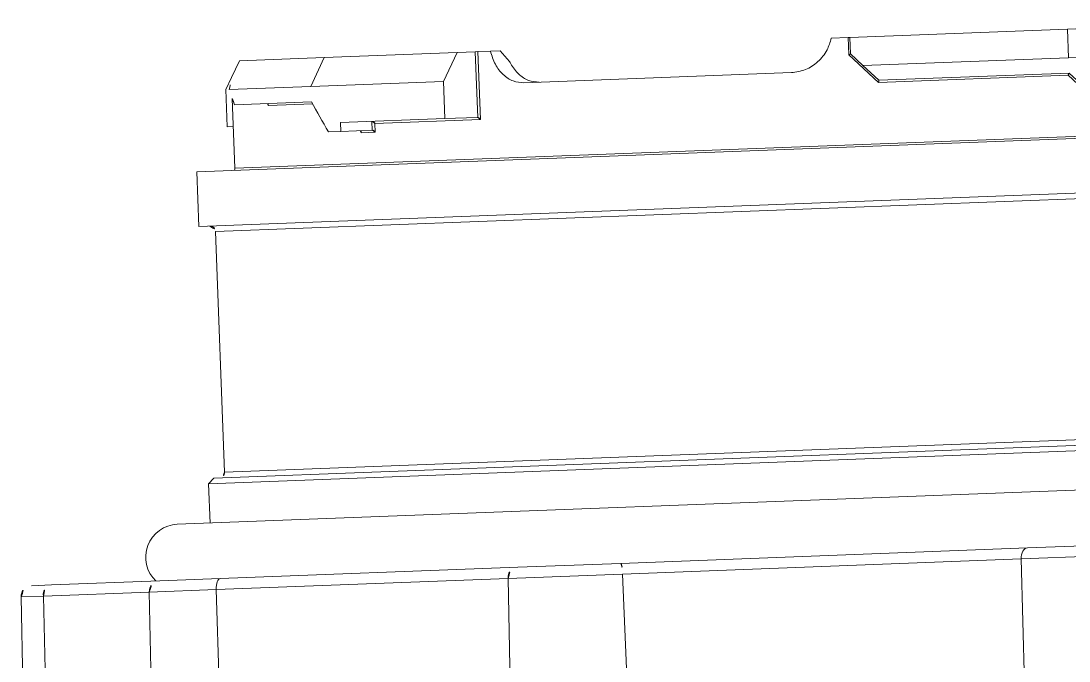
# Model space of a CAD drawing. Header units: metres. Extents: x 1956498 to 1957612, y 2277909 to 2278547.
# Drawn here: x 1956882.2722 to 1956882.368, y 2278040.0321 to 2278040.0905 of the extents above; entities that cross this region are included whole.
import ezdxf

# ---------------------------------------------------------------- set-up
doc = ezdxf.new("R2010")
doc.units = ezdxf.units.M
doc.layers.add('UBS_400_DETAIL POSTE HTA TOOLKIT UBS', color=7, linetype='Continuous')

# ---------------------------------------------------------------- blocks, each defined once
blk = doc.blocks.new('HSI 150 D3.58 PROFIL')
at = {"color": 3, "linetype": 'Continuous', "lineweight": 15}
for p, q in [((-1.017, 86.551), (-37.017, 85.922)), ((-37.017, 85.922), (-37.017, 83.887)), ((-38, 83.09), (-38, 84.922)), ((-37.017, 83.887), (-1.017, 84.387)), ((-37.017, 83.887), (-37.017, 74.199)), ((-38, 73.2), (-38, 83.09)), ((-1.017, 74.828), (-37.017, 74.199)), ((-37.017, 74.199), (-37.017, 68.068)), ((-38, 67.68), (-38, 73.2)), ((-43.1, 71.405), (-43.1, -94.595)), ((-70.197, 68.405), (-75.197, 68.405)), ((-75.197, -91.595), (-75.197, 68.405)), ((-70.197, -51.595), (-70.197, 68.405)), ((-46.697, 68.405), (-47.197, 67.905)), ((-43.1, 68.405), (-46.697, 68.405)), ((-46.697, 68.405), (-46.697, -91.595)), ((-37.017, 68.068), (-1.017, 68.312)), ((-37.017, 68.068), (-37.017, 41.388)), ((-47.197, -91.095), (-47.197, 67.905)), ((-38, 40.466), (-38, 67.68)), ((-47.697, 66.905), (-69.697, 66.905)), ((-69.697, 66.905), (-69.697, -50.845)), ((-47.697, -90.095), (-47.697, 66.905)), ((-82.599, 65.459), (-83.696, 64.893)), ((-79.197, 65.459), (-82.599, 65.459)), ((-82.599, 65.147), (-82.599, 57.687)), ((-79.197, 64.905), (-79.197, 65.459)), ((-85.197, 64.117), (-83.697, 64.892)), ((-75.397, 64.905), (-81.778, 64.905)), ((-81.197, 64.728), (-81.197, 57.687)), ((-75.397, -88.095), (-75.397, 64.905)), ((-85.197, 56.388), (-85.197, 64.117)), ((-80.997, 61.631), (-80.997, 57.587)), ((-82.599, 57.687), (-85.197, 56.388)), ((-82.599, 57.687), (-82.599, 45.559)), ((-85.197, 44.217), (-85.197, 56.388)), ((-78.397, 56.245), (-78.397, 55.107)), ((-78.397, 55.107), (-79.197, 55.107)), ((-79.197, 55.107), (-79.197, 45.559)), ((-78.397, 52.243), (-78.397, 55.107)), ((-78.197, 53.259), (-78.197, 51.966)), ((-79.196, 52.232), (-78.396, 52.232)), ((-78.997, 51.966), (-78.997, 42.317)), ((-78.197, 51.966), (-78.997, 51.966)), ((-78.396, 52.232), (-78.397, 52.243)), ((-82.599, 45.559), (-85.197, 44.217)), ((-79.197, 45.559), (-82.599, 45.559)), ((-79.197, 42.605), (-79.197, 45.559)), ((-85.197, 42.558), (-85.197, 44.217)), ((-85.197, 42.558), (-79.19, 42.558)), ((-85.197, 42.317), (-85.197, 42.558)), ((-85.197, 41.17), (-85.197, 42.317)), ((-78.997, 42.317), (-85.197, 42.317)), ((-79.19, 42.558), (-79.197, 42.605)), ((-37.017, 41.388), (-1.017, 41.967)), ((-37.017, 41.388), (-37.017, 30.904)), ((-85.197, 40.269), (-85.197, 41.17)), ((-85.197, 40.269), (-84.197, 39.45)), ((-38, 31.029), (-38, 40.466)), ((-82.197, 38.232), (-82.197, 13.763)), ((-38, -6.146), (-38, 31.029)), ((-37.017, 30.904), (-37.017, -5.542)), ((-37.017, 30.904), (-1.017, 30.825)), ((-85.197, 8.453), (-85.197, 9.993)), ((-85.197, 8.453), (-83.614, 8.453)), ((-85.197, 8.305), (-85.197, 8.453)), ((-85.197, 8.305), (-83.697, 8.305)), ((-85.197, -11.595), (-85.197, 8.305)), ((-83.697, 8.305), (-82.599, 7.207)), ((-83.614, 8.453), (-80.997, 5.842)), ((-82.599, 7.207), (-82.599, -11.595)), ((-82.599, 7.207), (-81.197, 5.805)), ((-81.197, 5.805), (-81.197, -11.595)), ((-80.997, 5.842), (-80.997, -11.512)), ((-37.017, -5.542), (-1.017, -5.162)), ((-37.017, -5.542), (-37.017, -17.648)), ((-38, -17.044), (-38, -6.146)), ((-85.197, -11.595), (-82.599, -11.595)), ((-85.197, -31.495), (-85.197, -11.595)), ((-82.599, -11.595), (-82.599, -31.495)), ((-81.197, -11.595), (-78.397, -14.395)), ((-80.997, -11.512), (-78.197, -14.305))]:
    blk.add_line(p, q, dxfattribs=at)
at = {"color": 3, "linetype": 'Continuous', "lineweight": 15, "flags": 128}
for points in [[(-38, 67.68), (-37.981, 67.755), (-37.926, 67.827), (-37.835, 67.894), (-37.713, 67.952), (-37.565, 68), (-37.395, 68.037), (-37.21, 68.059), (-37.017, 68.068)], [(-38, -6.146), (-37.981, -6.03), (-37.926, -5.917), (-37.835, -5.814), (-37.713, -5.723), (-37.565, -5.647), (-37.395, -5.591), (-37.21, -5.555), (-37.017, -5.542)]]:
    blk.add_lwpolyline(points, dxfattribs=at)
at = {"color": 3, "linetype": 'Continuous', "lineweight": 15}
for centre, radius, start, end in [((-37, 84.922), 1, 91, 180), ((-37.095, 82.978), 0.912, 85.11926, 172.95226), ((-40.1, 71.405), 3, 45.573, 180), ((-37, 73.2), 1, 91, 180), ((-69.697, 67.405), 0.5, 180, 270), ((-47.697, 67.405), 0.5, 270, 0), ((-75.397, 65.105), 0.2, 270, 0), ((-37.039, 40.426), 0.962, 88.70624, 177.6245), ((-37.256, 32.953), 2.063, 248.8657, 276.6465)]:
    blk.add_arc(centre, radius, start, end, dxfattribs=at)
for centre, major_axis, ratio, start_param, end_param in [((14.886, -50.936), (126.663, -98.895), 0.508568, 2.745852, 2.757452), ((-63.797, -11.595), (69.282, -69.282), 0.57735, 2.313648, 2.331638), ((-63.514, -11.595), (66.511, -66.164), 0.577346, 2.322093, 2.323987), ((-81.197, -11.595), (-69.282, 69.282), 0.57735, 5.200981, 5.235988), ((-80.914, -11.595), (66.511, -66.164), 0.577346, 2.056701, 2.059243)]:
    blk.add_ellipse(centre, major_axis=major_axis, ratio=ratio, start_param=start_param, end_param=end_param, dxfattribs=at)
for points, knots in [([(-80.997, 61.631), (-80.998, 61.63), (-81.005, 61.63), (-81.034, 61.628), (-81.083, 61.635), (-81.137, 61.665), (-81.178, 61.709), (-81.189, 61.748), (-81.194, 61.768)], [0, 0, 0, 0, 0.011546, 0.078163, 0.326153, 0.557141, 0.778385, 1, 1, 1, 1]), ([(-78.197, 53.259), (-78.198, 53.259), (-78.218, 53.255), (-78.259, 53.251), (-78.315, 53.262), (-78.36, 53.291), (-78.391, 53.332), (-78.395, 53.367), (-78.397, 53.385)], [0, 0, 0, 0, 0.010319, 0.195789, 0.410774, 0.611219, 0.805497, 1, 1, 1, 1]), ([(-78.997, 51.966), (-78.998, 51.966), (-79.012, 51.975), (-79.054, 52.002), (-79.112, 52.055), (-79.16, 52.123), (-79.188, 52.182), (-79.194, 52.215), (-79.196, 52.232)], [0, 0, 0, 0, 0.0077, 0.171331, 0.477284, 0.698976, 0.849037, 1, 1, 1, 1]), ([(-78.197, 51.966), (-78.198, 51.966), (-78.212, 51.975), (-78.254, 52.002), (-78.312, 52.055), (-78.36, 52.123), (-78.388, 52.182), (-78.394, 52.215), (-78.396, 52.232)], [0, 0, 0, 0, 0.0077, 0.171331, 0.477284, 0.698976, 0.849037, 1, 1, 1, 1]), ([(-78.997, 42.317), (-78.998, 42.317), (-79.015, 42.329), (-79.058, 42.364), (-79.116, 42.425), (-79.166, 42.497), (-79.183, 42.539), (-79.19, 42.558)], [0, 0, 0, 0, 0.008646, 0.221292, 0.557441, 0.801601, 1, 1, 1, 1]), ([(-85.197, 41.17), (-84.775, 41.055), (-83.932, 40.825), (-82.959, 40.111), (-82.316, 39.225), (-82.236, 38.556), (-82.197, 38.232)], [0, 0, 0, 0, 0.251499, 0.502807, 0.75884, 1, 1, 1, 1]), ([(-84.197, 39.45), (-84.125, 39.418), (-83.674, 39.215), (-82.959, 38.705), (-82.316, 37.821), (-82.236, 37.155), (-82.197, 36.832)], [0, 0, 0, 0, 0.060094, 0.375085, 0.696462, 1, 1, 1, 1]), ([(-82.197, 13.763), (-82.243, 13.322), (-82.334, 12.439), (-83.048, 11.264), (-84.034, 10.394), (-84.835, 10.118), (-85.197, 9.993)], [0, 0, 0, 0, 0.261818, 0.523649, 0.784526, 1, 1, 1, 1]), ([(-83.614, 8.453), (-83.614, 8.452), (-83.624, 8.43), (-83.642, 8.39), (-83.666, 8.344), (-83.686, 8.311), (-83.693, 8.307), (-83.696, 8.305)], [0, 0, 0, 0, 0.012189, 0.262735, 0.51713, 0.758311, 1, 1, 1, 1]), ([(-80.997, 5.842), (-80.998, 5.842), (-81.005, 5.839), (-81.034, 5.828), (-81.083, 5.812), (-81.137, 5.799), (-81.178, 5.795), (-81.189, 5.8), (-81.194, 5.802)], [0, 0, 0, 0, 0.011546, 0.078163, 0.326153, 0.557141, 0.778385, 1, 1, 1, 1]), ([(-80.997, -11.512), (-80.998, -11.513), (-81.017, -11.521), (-81.059, -11.538), (-81.115, -11.561), (-81.16, -11.58), (-81.191, -11.593), (-81.195, -11.594), (-81.197, -11.595)], [0, 0, 0, 0, 0.0103207, 0.1954238, 0.4105274, 0.6110668, 0.8054208, 1, 1, 1, 1])]:
    blk.add_open_spline(points, degree=3, knots=knots, dxfattribs=at)
blk = doc.blocks.new('UBS_PDL C1752')
at = {"xscale": -0.001, "yscale": 0.001, "zscale": 0.001, "rotation": 270}
blk.add_blockref('HSI 150 D3.58 PROFIL', (-2.206842, -1.308879), dxfattribs=at)

msp = doc.modelspace()

# ---------------------------------------------------------------- block references
at = {"layer": 'UBS_400_DETAIL POSTE HTA TOOLKIT UBS', "transparency": 33554687, "rotation": 182.1729597041509}
msp.add_blockref('UBS_PDL C1752', (1956880.203834, 2278038.612601), dxfattribs=at)

doc.saveas('drawing.dxf')
